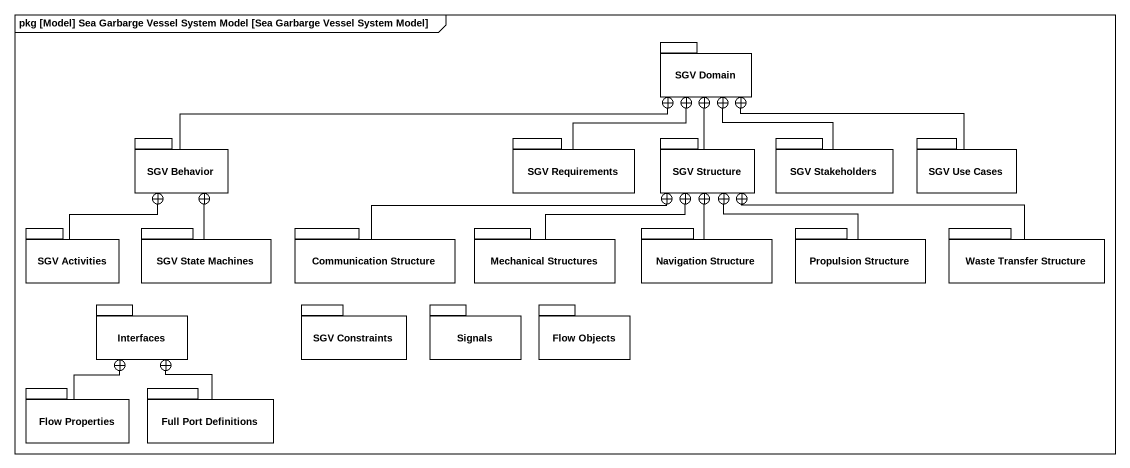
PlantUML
@startuml
mainframe pkg [Model] Sea Garbarge Vessel System Model [Sea Garbarge Vessel System Model]
package "SGV Domain" as SGV_Domain {
}
package "SGV Behavior" as SGV_Behavior {
}
package "SGV Requirements" as SGV_Requirements {
}
package "SGV Structure" as SGV_Structure {
}
package "SGV Stakeholders" as SGV_Stakeholders {
}
package "SGV Use Cases" as SGV_Use_Cases {
}
package "SGV Activities" as SGV_Activities {
}
package "SGV State Machines" as SGV_State_Machines {
}
package "Communication Structure" as Communication_Structure {
}
package "Mechanical Structures" as Mechanical_Structures {
}
package "Navigation Structure" as Navigation_Structure {
}
package "Propulsion Structure" as Propulsion_Structure {
}
package "Waste Transfer Structure" as Waste_Transfer_Structure {
}
package Interfaces {
}
package "SGV Constraints" as SGV_Constraints {
}
package Signals {
}
package "Flow Objects" as Flow_Objects {
}
package "Flow Properties" as Flow_Properties {
}
package "Full Port Definitions" as Full_Port_Definitions {
}
SGV_Behavior -right-+ SGV_Domain
SGV_Requirements -up-+ SGV_Domain
SGV_Structure -up-+ SGV_Domain
SGV_Stakeholders -up-+ SGV_Domain
SGV_Use_Cases -left-+ SGV_Domain
SGV_Activities -up-+ SGV_Behavior
SGV_State_Machines -up-+ SGV_Behavior
Communication_Structure -right-+ SGV_Structure
Mechanical_Structures -right-+ SGV_Structure
Navigation_Structure -up-+ SGV_Structure
Propulsion_Structure -left-+ SGV_Structure
Waste_Transfer_Structure -left-+ SGV_Structure
Flow_Properties -up-+ Interfaces
Full_Port_Definitions -up-+ Interfaces
@enduml
